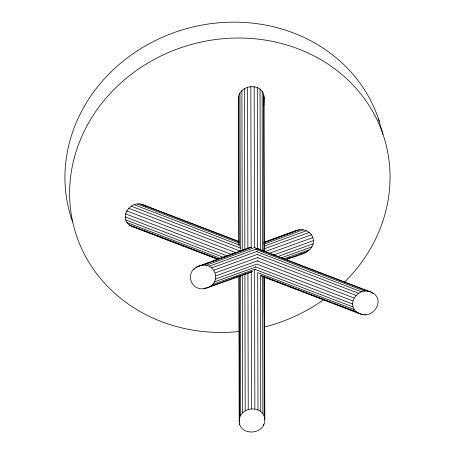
<?xml version="1.0" encoding="UTF-8"?>
<svg xmlns="http://www.w3.org/2000/svg" width="455" height="455" viewBox="0 0 455 455"><rect width="100%" height="100%" fill="white"/><g stroke="black" fill="none" stroke-linecap="round" stroke-linejoin="round"><path stroke-width="0.68" d="M217.888 259.413L131.95 226.482C116.616 219.39 130.426 198.431 143.945 205.091L239.415 241.673M206.809 288.015C222.825 282.754 215.073 260.51 199.267 265.913C183.246 271.174 191.003 293.418 206.809 288.015L249.181 272.824M264.446 251.183L264.11 97.114C263.2 81.627 237.652 84.334 238.488 99.264L238.807 244.989M264.11 97.114L263.809 105.867M264.497 276.532L264.81 419.447C265.362 436.328 236.06 436.322 239.506 418.52L239.194 275.815M286.121 259.583C295.619 255.517 317.067 253.23 312.875 237.55C310.589 231.021 302.666 228.2 296.381 230.367L263.963 242.231M359.353 313.614C344.014 306.522 357.829 285.564 371.348 292.224C386.687 299.316 372.873 320.28 359.353 313.614L261.261 276.031M239.506 418.52C242.162 405.695 264.059 405.598 264.81 419.447M293.248 231.84L296.381 230.367M199.267 265.913L250.375 247.207M196.224 267.341L199.546 266.13M202.208 265.157L209.516 262.478M212.172 261.506L218.155 259.322M221.477 258.104L228.126 255.67M230.116 254.942L236.765 252.508M238.756 251.78L244.073 249.835M264.673 242.299L269.326 240.593M270.657 240.109L287.935 233.785M289.261 233.301L292.588 232.084M202.566 265.237L251.837 247.207M263.826 242.822L299.777 229.673M193.648 269.428L194.973 268.945M205.899 265.356L255.221 247.332M263.883 244.164L303.212 229.798M209.033 266.272L258.406 248.259M264.406 246.07L306.437 230.736M211.763 267.91L257.166 251.382M263.843 248.953L309.246 232.425M213.895 270.168L257.991 254.157M264.673 251.734L311.442 234.752M215.289 272.892L258.065 257.399M269.428 253.287L312.875 237.55M215.846 275.889L257.962 260.681M273.341 255.124L313.45 240.638M215.533 278.961L256.768 264.105L352.858 300.92M277.476 256.643L313.125 243.8M214.368 281.895L255.795 267.005M281.19 257.877L311.925 246.826M212.428 284.5L255.17 269.155M283.886 258.849L309.929 249.499M203.504 288.692L206.172 287.736M233.478 277.942L236.81 276.748M288.095 258.36L290.091 257.644M209.852 286.582L252.559 271.271M285.257 259.543L307.279 251.649M250.432 272.374L251.678 271.931M300.749 253.822L304.145 253.122M131.95 226.482L135.089 227.398M371.348 292.224L257.649 248.657L257.297 87.491M140.811 204.181L239.353 241.941M255.175 248.003L368.214 291.314M372.093 293.105L373.418 293.617M137.478 204.062L238.801 242.885M255.807 249.397L364.882 291.194M134.179 204.739L239.131 244.949M256.472 251.598L361.583 291.871M131.137 206.166L240.308 247.998M257.399 254.544L358.54 293.299M128.56 208.254L240.274 251.063M257.462 257.644L355.964 295.386M126.621 210.853L235.696 252.644M257.422 260.971L354.024 297.985M125.455 213.787L231.76 254.521M125.136 216.864L226.943 255.869M255.192 266.693L352.54 303.997M125.699 219.862L223.536 257.348M353.097 306.994L254.561 269.235L254.863 408.914M127.087 222.58L220.3 258.298M354.49 309.713L257.701 272.63L257.996 409.824M364.495 314.143L365.82 314.65M129.226 224.838L218.463 259.037M356.623 311.976L260.431 275.116L260.726 411.468M135.749 227.648L191.276 248.925M193.261 249.687L197.225 251.206M199.87 252.218L204.5 253.992M205.819 254.499L217.058 258.804M267.256 278.039L263.951 276.771L264.253 416.45M269.241 278.796L273.205 280.32M275.855 281.332L280.485 283.107M281.804 283.613L331.405 302.62M333.39 303.377L337.36 304.896M340.004 305.914L343.309 307.176M344.634 307.688L362.487 314.53M143.945 205.091L146.129 206.405M378.31 118.448L382.985 134.327M264.179 276.594L264.264 314.843M263.553 94.117L263.894 251.729M263.326 424.037L263.331 425.453M262.16 91.392L262.507 251.137M262.563 276.526L262.859 413.726M260.027 89.135L260.374 250.301M254.163 86.581L254.51 247.748M250.83 86.461L251.183 247.628M251.234 271.538L251.53 408.795M247.531 87.138L247.878 248.117M247.935 273.273L248.231 409.472M244.489 88.566L244.835 249.732M244.892 273.904L245.188 410.899M241.912 90.653L242.259 250.398M242.31 275.252L242.612 412.986M239.973 93.252L240.308 249.283M240.365 275.719L240.672 415.586M239.745 423.173L239.751 424.595M238.807 96.187L239.131 246.326M238.875 276.759L239.194 421.597M239.171 331.524A161.411 145.93 -16.4 0 1 73.454 161.076A161.411 145.93 -16.4 0 1 306.283 52.211A161.411 145.93 -16.4 0 1 344.293 282.367M323.209 300.016A161.411 145.93 -16.4 0 1 264.833 326.935M72.709 222.256A161.411 145.93 -16.4 0 1 178.787 30.974A161.411 145.93 -16.4 0 1 379.396 121.781"/></g></svg>
